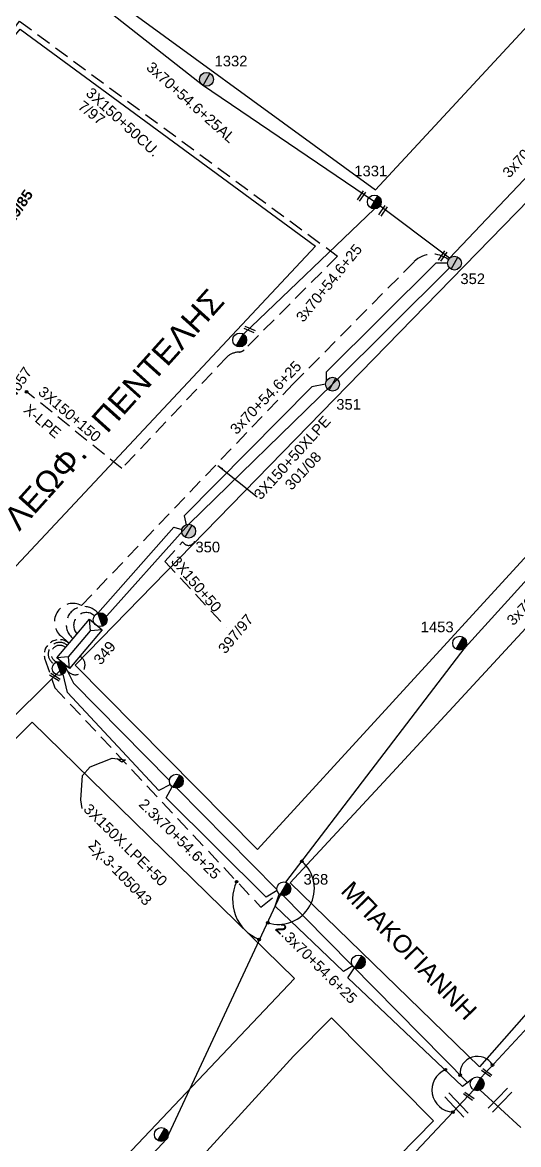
# Model space of a CAD drawing. Header units: millimetres. Extents: x -2449 to 9266, y 48 to 3905.
# Drawn here: x 7677.2 to 7761.5, y 3394.4 to 3585 of the extents above; entities that cross this region are included whole.
import ezdxf

# ---------------------------------------------------------------- set-up
doc = ezdxf.new("R2010")
doc.units = ezdxf.units.MM
doc.linetypes.add('DASHED', pattern=[19.05, 12.7, -6.35])
for name, color, linetype in [('Άγνωστα', 7, 'Continuous'), ('Γυμνά εναέρια ΧΤ και ΦΟΠ (3Φ)   4x50+16AL', 7, 'Continuous'), ('Επιγραφές - Σχήματα', 7, 'Continuous'), ('Καλώδια ΧΤ   3x150+50CU', 7, 'DASHED'), ('Μηχανική τομή', 7, 'Continuous'), ('Στύλος Ξύλινος', 7, 'Continuous'), ('Στύλος Ξύλινος @ 1', 7, 'Continuous'), ('Στύλος ΦΜ', 7, 'Continuous'), ('Στύλος ΦΜ @ 1', 7, 'Continuous'), ('Συνδέσεις', 7, 'Continuous'), ('Συνεστραμμένα ΧΤ   3x70+54.6+25 AL', 7, 'SYN_LINE'), ('Υποσταθμός εναέριος 2 στύλων', 7, 'Continuous'), ('Υποσταθμός πόλεως', 7, 'Continuous'), ('Υπόβαθρο ΔΕΗ', 7, 'Continuous'), ('Υπόγεια Καλώδια Δικτύου ΧΤ   .075', 7, 'DASHED')]:
    doc.layers.add(name, color=color, linetype=linetype)
doc.styles.add('arial', font='arial.ttf')
doc.styles.get("Standard").update_dxf_attribs({"font": 'arial.ttf'})
doc.linetypes.add('SYN_LINE', pattern='A,0.5,-0.0001,["/\\/\\/\\/",Standard,S=0.1,R=0,X=0,Y=-0.05],-0.25', length=0.7501)
doc.dimstyles.new('ISO-25', dxfattribs={"dimtxt": 2.5, "dimasz": 2.5, "dimexe": 1.25, "dimexo": 0.625, "dimtad": 1, "dimtxsty": 'Standard', "dimcen": 2.5, "dimadec": 0, "dimazin": 0, "dimtfac": 1, "dimtmove": 0, "dimatfit": 3, "dimfxl": 0, "dimarcsym": 0})

# ---------------------------------------------------------------- blocks, each defined once
blk = doc.blocks.new('ΥΠΑΡΧΩΝ ΤΣΙΜΕΝΤΕΝΙΟΣ ΣΤΥΛΟΣ')
at = {"layer": 'Στύλος ΦΜ'}
blk.add_hatch(color=7, dxfattribs=at).paths.add_polyline_path([(-1.29, -2.28, 0.574793), (2.62, 0, 0.268822), (1.3, 2.27)])
at = {"layer": 'Στύλος ΦΜ', "color": 7}
blk.add_line((-1.29, -2.28), (1.3, 2.27), dxfattribs=at)
blk.add_circle((0, 0), 2.62, dxfattribs=at)
at = {"layer": 'Στύλος ΦΜ', "flags": 4}
for tag, p in [('ΑΡΙΘΜΟΣ', (-4.68, 8.05)), ('ΤΥΠΟΣ', (-4.91, 3.03))]:
    blk.add_attdef(tag, p, '', height=4, dxfattribs=at)
blk = doc.blocks.new('ΥΠΑΡΧΩΝ ΞΥΛΙΝΟΣ ΣΤΥΛΟΣ')
at = {"layer": 'Στύλος Ξύλινος'}
h = blk.add_hatch(color=7, dxfattribs=at)
h.paths.add_polyline_path([(-2.62, 0, 0.270008), (-1.29, -2.28), (1.3, 2.27, 0.576266)])
h.paths.add_polyline_path([(-1.29, -2.28, 0.574793), (2.62, 0, 0.268822), (1.3, 2.27)])
at = {"layer": 'Στύλος Ξύλινος', "color": 7}
blk.add_line((-1.29, -2.28), (1.3, 2.27), dxfattribs=at)
blk.add_circle((0, 0), 2.62, dxfattribs=at)
at = {"layer": 'Στύλος Ξύλινος', "flags": 4}
for tag, p in [('ΑΡΙΘΜΟΣ', (-4.91, 8.6)), ('ΤΥΠΟΣ', (-4.85, 3.39))]:
    blk.add_attdef(tag, p, '', height=4, dxfattribs=at)
blk = doc.blocks.new('ΥΠΟΣΤΑΘΜΟΣ ΕΝΑΕΡΙΟΣ ΕΠΙ 2 ΣΤΥΛΩΝ')
at = {"layer": 'Υποσταθμός εναέριος 2 στύλων', "linetype": 'Continuous'}
for points in [[(-11.97, -2.11, 0.574793), (-8.45, -0.07, 0.268822), (-9.64, 1.98)], [(9.68, -2.15, 0.574793), (13.19, -0.1, 0.268822), (12.01, 1.95)]]:
    blk.add_hatch(color=256, dxfattribs=at).paths.add_polyline_path(points)
for p, q in [((-11.97, -2.11), (-9.64, 1.98)), ((9.68, -2.15), (12.01, 1.95))]:
    blk.add_line(p, q, dxfattribs=at)
for centre in [(-10.81, -0.07), (10.84, -0.1)]:
    blk.add_circle(centre, 2.36, dxfattribs=at)
at = {"layer": 'Υποσταθμός πόλεως', "linetype": 'Continuous', "ltscale": 40}
blk.add_lwpolyline([(-8.57, 2.82), (8.57, 2.82), (8.57, -2.82), (-8.57, -2.82)], close=True, dxfattribs=at)
for points in [[(-5.75, 0), (-8.57, 2.82)], [(-8.57, -2.82), (-5.75, 0)], [(-5.75, 0), (5.75, 0)], [(5.75, 0), (8.57, 2.82)], [(8.57, -2.82), (5.75, 0)]]:
    blk.add_lwpolyline(points, dxfattribs=at)
at = {"layer": 'Υποσταθμός εναέριος 2 στύλων', "ltscale": 40, "flags": 1}
for tag, p in [('ΜΕΤΑΣΧΗΜΑΤΙΣΜΟΣ', (14.09, 2.51)), ('ΙΣΧΥΣ', (14.07, -0.28)), ('ΑΡΙΘΜΟΣ', (14.19, -3))]:
    blk.add_attdef(tag, p, '', height=1.8, dxfattribs=at)
blk = doc.blocks.new('ΜΗΧΑΝΙΚΗ ΤΟΜΗ')
at = {"layer": 'Μηχανική τομή', "ltscale": 40}
for p, q in [((-1.89, 0.78), (1.89, 0.78)), ((1.89, 0), (-1.89, 0))]:
    blk.add_line(p, q, dxfattribs=at)
blk = doc.blocks.new('_ΣΥΝΔΕΣΗ')
at = {"layer": 'Συνδέσεις', "linetype": 'SYN_LINE', "ltscale": 40}
blk.add_hatch(color=256, dxfattribs=at).paths.add_polyline_path([(0.5, -0.01, 1), (-0.5, -0.01, 1)])
at = {"layer": 'Συνδέσεις'}
blk.add_circle((0, -0.01), 0.5, dxfattribs=at)

msp = doc.modelspace()

# ---------------------------------------------------------------- linework, layer by layer
at = {"layer": 'Άγνωστα', "color": 151, "linetype": 'SYN_LINE', "ltscale": 20}
msp.add_lwpolyline([(7749.79, 3543.31), (7729.91, 3523.55), (7705.48, 3499.77), (7690.61, 3483.12)], dxfattribs=at)
at = {"layer": 'Άγνωστα', "color": 5, "linetype": 'DASHED', "ltscale": 0.2}
for points in [[(7701.43, 3493.45), (7704.45, 3496.79)], [(7701.43, 3493.45), (7711.85, 3482.28)]]:
    msp.add_lwpolyline(points, dxfattribs=at)
at = {"layer": 'Άγνωστα', "color": 85, "linetype": 'DASHED', "ltscale": 0.2}
msp.add_lwpolyline([(7685.85, 3480.36), (7685.85, 3480.36, -1.124868), (7690.05, 3484.67, -1.516603)], format="xyb", dxfattribs=at)
at = {"layer": 'Άγνωστα', "color": 151, "linetype": 'DASHED', "ltscale": 0.2}
msp.add_lwpolyline([(7689.48, 3484.23, 0.957052), (7686.52, 3481.15)], format="xyb", dxfattribs=at)
at = {"layer": 'Άγνωστα', "color": 5, "linetype": 'SYN_LINE', "ltscale": 20}
msp.add_lwpolyline([(7689.74, 3482.67), (7689.63, 3482.71)], dxfattribs=at)
at = {"layer": 'Άγνωστα', "color": 173, "linetype": 'SYN_LINE', "ltscale": 20}
msp.add_lwpolyline([(7753.7, 3405.6), (7751.98, 3404.29), (7732.51, 3422.74), (7733.66, 3424.46)], dxfattribs=at)
at = {"layer": 'Άγνωστα', "color": 5, "linetype": 'DASHED', "ltscale": 0.2}
msp.add_arc((7705.46, 3497.34), 1.15, 208.8024, 30.4224, dxfattribs=at)
at = {"layer": 'Γυμνά εναέρια ΧΤ και ΦΟΠ (3Φ)   4x50+16AL', "color": 30, "ltscale": 0.2}
msp.add_lwpolyline([(7638.61, 3331.23), (7671.88, 3363.35), (7701.69, 3395.33), (7721.05, 3436.83)], dxfattribs=at)
at = {"layer": 'Επιγραφές - Σχήματα', "linetype": 'Continuous', "ltscale": 0.2}
msp.add_lwpolyline([(7687.37, 3451.52), (7687.15, 3452.97), (7687.44, 3457.12), (7688.75, 3458.58), (7692.47, 3460.04), (7694.73, 3459.75), (7694.14, 3459.38), (7693.34, 3459.96)], dxfattribs=at)
at = {"layer": 'Επιγραφές - Σχήματα', "color": 27, "linetype": 'DASHED', "ltscale": 0.2}
msp.add_arc((7683.56, 3477.76), 1.95, 46.7109, 240.027, dxfattribs=at)
at = {"layer": 'Επιγραφές - Σχήματα', "color": 173, "linetype": 'DASHED', "ltscale": 0.2}
msp.add_arc((7683.56, 3477.76), 1.45, 46.7109, 250.0108, dxfattribs=at)
at = {"layer": 'Επιγραφές - Σχήματα', "color": 2, "linetype": 'DASHED', "ltscale": 0.2}
msp.add_arc((7686.2, 3475.89), 1.67, 201.5091, 61.3527, dxfattribs=at)
at = {"layer": 'Επιγραφές - Σχήματα', "linetype": 'Continuous', "ltscale": 0.2}
for centre, radius, start, end in [((7720.72, 3437.92), 6.11, 252.7726, 49.18), ((7720.22, 3435.99), 7.28, 154.9917, 247.4757), ((7754.54, 3406.44), 2.97, 30.2027, 184.2276), ((7750.58, 3403.69), 3.77, 113.2609, 266.6462)]:
    msp.add_arc(centre, radius, start, end, dxfattribs=at)
at = {"layer": 'Καλώδια ΧΤ   3x150+50CU', "color": 2, "ltscale": 0.2}
msp.add_lwpolyline([(7668.66, 3584.93), (7673.39, 3580.69), (7676.71, 3585.23), (7730.77, 3545.3), (7714.9, 3529.4, -0.18827), (7714.04, 3529.02, 0.159092), (7712.07, 3528.29), (7694.14, 3509.25)], format="xyb", dxfattribs=at)
msp.add_lwpolyline([(7694.14, 3509.25), (7677.94, 3522.25)], dxfattribs=at)
at = {"layer": 'Συνεστραμμένα ΧΤ   3x70+54.6+25 AL', "color": 6, "ltscale": 20}
for p, q in [((7707.84, 3574.36), (7678.41, 3597.46)), ((7737.03, 3554.51), (7707.84, 3574.36)), ((7749.78, 3544.94), (7737.03, 3554.51)), ((7714.77, 3532.06), (7737.03, 3553.33))]:
    msp.add_line(p, q, dxfattribs=at)
at = {"layer": 'Συνεστραμμένα ΧΤ   3x70+54.6+25 AL', "color": 30, "ltscale": 20}
for p, q in [((7752.47, 3478.86), (7778.71, 3507.81)), ((7721.98, 3438.98), (7752.47, 3478.86))]:
    msp.add_line(p, q, dxfattribs=at)
at = {"layer": 'Συνεστραμμένα ΧΤ   3x70+54.6+25 AL', "color": 85, "linetype": 'SYN_LINE', "ltscale": 20}
for points in [[(7824.06, 3621.42), (7798.76, 3598.02), (7775.13, 3571.6), (7749.78, 3544.94)], [(7749.45, 3544.13), (7747.49, 3544.13), (7728.82, 3525.58), (7728.83, 3524.01)], [(7728.73, 3523.55), (7726.41, 3523.14), (7704.71, 3501.18), (7705.05, 3499.69)], [(7690.05, 3484.67), (7702.93, 3499.26), (7704.34, 3498.89)]]:
    msp.add_lwpolyline(points, dxfattribs=at)
at = {"layer": 'Συνεστραμμένα ΧΤ   3x70+54.6+25 AL', "color": 27, "linetype": 'SYN_LINE', "ltscale": 20}
for points in [[(7834.89, 3495.4), (7806.93, 3465.33), (7779.39, 3431.93), (7755.09, 3405.77)], [(7684.64, 3475.27), (7685.93, 3472.76), (7702.2, 3456.27)], [(7703.48, 3454.97), (7720.46, 3437.77)], [(7721.17, 3437.04), (7752.84, 3404.95), (7753.7, 3405.6)]]:
    msp.add_lwpolyline(points, dxfattribs=at)
at = {"layer": 'Συνεστραμμένα ΧΤ   3x70+54.6+25 AL', "color": 2, "linetype": 'SYN_LINE', "ltscale": 20}
msp.add_lwpolyline([(7628.15, 3418.2), (7652.31, 3443.88), (7683.62, 3474.96)], dxfattribs=at)
at = {"layer": 'Συνεστραμμένα ΧΤ   3x70+54.6+25 AL', "color": 173, "linetype": 'SYN_LINE', "ltscale": 20}
for points in [[(7702.36, 3455.55), (7700.43, 3454.53), (7684.87, 3471.19), (7684.13, 3474.32)], [(7720.49, 3437.57), (7718.64, 3436.47), (7701.67, 3453.31), (7702.67, 3455.2)], [(7733.35, 3424.76), (7731.79, 3423.79), (7720.16, 3434.91), (7720.86, 3436.96)], [(7753.92, 3403.72), (7712.16, 3359.34), (7694.25, 3340.64), (7679.59, 3326.8), (7663.95, 3311.38), (7642.6, 3291.45)]]:
    msp.add_lwpolyline(points, dxfattribs=at)
at = {"layer": 'Συνεστραμμένα ΧΤ   3x70+54.6+25 AL', "color": 30, "linetype": 'SYN_LINE', "ltscale": 10}
msp.add_lwpolyline([(7755.02, 3403.69), (7761.94, 3397.3)], dxfattribs=at)
at = {"layer": 'Υπόβαθρο ΔΕΗ'}
for points in [[(7761.52, 3676.54), (7724.66, 3640), (7685.72, 3594.09), (7737.23, 3556.57)], [(7737.23, 3556.57), (7808.63, 3633.6), (7761.52, 3676.54)], [(7717.16, 3444.56), (7854.8, 3594.73), (7824.68, 3620.05), (7776.57, 3568.49), (7686.19, 3475.85), (7717.16, 3444.56)], [(7891.52, 3562.63), (7754.87, 3407.6), (7722.72, 3438.9), (7740.78, 3458.37), (7764.14, 3483.59), (7794.22, 3516.06), (7823.35, 3547.51), (7848.06, 3574.19), (7861.76, 3588.73), (7891.45, 3562.56)], [(7597.47, 3490.89), (7646.15, 3546.62), (7676.85, 3583.87), (7727.02, 3546.98), (7636.91, 3450.86), (7597.47, 3490.89)], [(7625.17, 3319.04), (7723.45, 3422.65), (7678.86, 3466.15), (7577.72, 3364.64), (7625.17, 3319.04)], [(7648.18, 3297.78), (7631.23, 3313.61), (7671.61, 3354.73), (7701.46, 3385.57), (7723.27, 3409.44), (7729.74, 3415.95), (7747.09, 3398.45), (7648.18, 3297.78)]]:
    msp.add_lwpolyline(points, dxfattribs=at)
at = {"layer": 'Υπόγεια Καλώδια Δικτύου ΧΤ   .075', "linetype": 'DASHED', "ltscale": 0.2}
msp.add_lwpolyline([(7685.17, 3479.56), (7683.7, 3480.87, -0.886986), (7687.26, 3485.95), (7723.23, 3523.6), (7743.79, 3544.36, -0.382775), (7749.6, 3544.7)], format="xyb", dxfattribs=at)
at = {"layer": 'Υπόγεια Καλώδια Δικτύου ΧΤ   .075', "color": 30, "linetype": 'DASHED', "ltscale": 0.1}
msp.add_lwpolyline([(7685.17, 3479.55), (7684.89, 3479.76, 0.672709), (7680.99, 3477.05)], format="xyb", dxfattribs=at)
at = {"layer": 'Υπόγεια Καλώδια Δικτύου ΧΤ   .075', "color": 30, "linetype": 'DASHED', "ltscale": 0.2}
msp.add_lwpolyline([(7680.99, 3477.05), (7682.72, 3472.01), (7717.75, 3434.75), (7720.71, 3437.12)], dxfattribs=at)

# ---------------------------------------------------------------- block references
at = {"layer": 'Μηχανική τομή'}
for p, xscale, yscale, zscale, rotation in [((7734.67, 3555.64), 0.4999999999999997, 0.4999999999999997, 0.4999999999999997, 235.5987882053967), ((7738.33, 3553.11), 0.4999999999999995, 0.4999999999999995, 0.4999999999999995, 235.5987882053967), ((7748.48, 3545.43), 0.4999999999999995, 0.4999999999999995, 0.4999999999999995, 235.5987882053967), ((7715.76, 3532.67), 0.500000000000095, 0.500000000000095, 0.500000000000095, 336.9104111971598), ((7682.86, 3473.96), 0.4999999999999989, 0.4999999999999989, 0.4999999999999989, 147.6911446665368), ((7756.2, 3406.79), 0.4999999999999625, 0.4999999999999625, 0.4999999999999625, 144.2579362798099), ((7758.02, 3402.31), 1.249999999999998, 1.249999999999998, 1.249999999999998, 225.9120429573086), ((7751.31, 3401.48), 1.249999999999952, 1.249999999999952, 1.249999999999952, 133.5585166111562), ((7753.19, 3402.79), 0.4999999999999625, 0.4999999999999625, 0.4999999999999625, 144.2579362798099)]:
    msp.add_blockref('ΜΗΧΑΝΙΚΗ ΤΟΜΗ', p, dxfattribs=dict(at, xscale=xscale, yscale=yscale, zscale=zscale, rotation=rotation))
at = {"layer": 'Στύλος Ξύλινος @ 1', "ltscale": 40}
ref = msp.add_blockref('ΥΠΑΡΧΩΝ ΞΥΛΙΝΟΣ ΣΤΥΛΟΣ', (7708.51, 3575.33), dxfattribs=dict(at, xscale=0.4499999999998181, yscale=0.4499999999998181, zscale=0.4499999999998181))
ref.add_attrib('ΑΡΙΘΜΟΣ', '1332', (7709.87, 3577.54), dxfattribs={"layer": 'Στύλος Ξύλινος', "height": 1.8, "flags": 4})
ref = msp.add_blockref('ΥΠΑΡΧΩΝ ΞΥΛΙΝΟΣ ΣΤΥΛΟΣ', (7750.63, 3544.13), dxfattribs=dict(at, xscale=0.4499999999998181, yscale=0.4499999999998181, zscale=0.4499999999998181))
ref.add_attrib('ΑΡΙΘΜΟΣ', '352', (7751.64, 3540.56), dxfattribs={"layer": 'Στύλος Ξύλινος', "height": 1.8, "flags": 4})
ref = msp.add_blockref('ΥΠΑΡΧΩΝ ΞΥΛΙΝΟΣ ΣΤΥΛΟΣ', (7729.91, 3523.55), dxfattribs=dict(at, xscale=0.4499999999998181, yscale=0.4499999999998181, zscale=0.4499999999998181))
ref.add_attrib('ΑΡΙΘΜΟΣ', '351', (7730.55, 3519.24), dxfattribs={"layer": 'Στύλος Ξύλινος', "height": 1.8, "flags": 4})
ref = msp.add_blockref('ΥΠΑΡΧΩΝ ΞΥΛΙΝΟΣ ΣΤΥΛΟΣ', (7705.48, 3498.59), dxfattribs=dict(at, xscale=0.4499999999998181, yscale=0.4499999999998181, zscale=0.4499999999998181))
ref.add_attrib('ΑΡΙΘΜΟΣ', '350', (7706.62, 3495), dxfattribs={"layer": 'Στύλος Ξύλινος', "height": 1.8, "flags": 4})
at = {"layer": 'Στύλος ΦΜ @ 1', "ltscale": 40}
ref = msp.add_blockref('ΥΠΑΡΧΩΝ ΤΣΙΜΕΝΤΕΝΙΟΣ ΣΤΥΛΟΣ', (7737.03, 3554.51), dxfattribs=dict(at, xscale=0.4499999999998181, yscale=0.4499999999998181, zscale=0.4499999999998181))
ref.add_attrib('ΑΡΙΘΜΟΣ', '1331', (7733.62, 3558.87), dxfattribs={"layer": 'Στύλος ΦΜ', "height": 1.8, "flags": 4})
at = {"layer": 'Στύλος ΦΜ @ 1', "ltscale": 40, "xscale": 0.4499999999998181, "yscale": 0.4499999999998181, "zscale": 0.4499999999998181}
for p in [(7714.15, 3531.06), (7703.38, 3456.14), (7734.31, 3425.44), (7754.5, 3404.74), (7700.83, 3396.13)]:
    msp.add_blockref('ΥΠΑΡΧΩΝ ΤΣΙΜΕΝΤΕΝΙΟΣ ΣΤΥΛΟΣ', p, dxfattribs=at)
at = {"layer": 'Στύλος ΦΜ @ 1', "ltscale": 40}
ref = msp.add_blockref('ΥΠΑΡΧΩΝ ΤΣΙΜΕΝΤΕΝΙΟΣ ΣΤΥΛΟΣ', (7751.53, 3479.57), dxfattribs=dict(at, xscale=0.4499999999998181, yscale=0.4499999999998181, zscale=0.4499999999998181))
ref.add_attrib('ΤΥΠΟΣ', '1453', (7744.9, 3481.44), dxfattribs={"layer": 'Στύλος ΦΜ', "height": 1.8, "flags": 4})
ref = msp.add_blockref('ΥΠΑΡΧΩΝ ΤΣΙΜΕΝΤΕΝΙΟΣ ΣΤΥΛΟΣ', (7721.63, 3437.85), dxfattribs=dict(at, xscale=0.4499999999998181, yscale=0.4499999999998181, zscale=0.4499999999998181))
ref.add_attrib('ΑΡΙΘΜΟΣ', '368', (7724.99, 3438.58), dxfattribs={"layer": 'Στύλος ΦΜ', "height": 1.8, "flags": 4})
at = {"layer": 'Συνδέσεις', "xscale": 0.4500000000000455, "yscale": 0.4500000000000455, "zscale": 0.4500000000000455}
for p in [(7677.94, 3522.26), (7724.71, 3442.54), (7713.62, 3439.08), (7718.91, 3432.09), (7717.43, 3429.27), (7749.09, 3407.15), (7757.1, 3407.94), (7751.58, 3406.23), (7750.36, 3399.94)]:
    msp.add_blockref('_ΣΥΝΔΕΣΗ', p, dxfattribs=at)
at = {"layer": 'Υποσταθμός εναέριος 2 στύλων', "xscale": 0.4999999999999999, "yscale": 0.4999999999999999, "zscale": 0.4999999999999999, "rotation": 49.88777377121875}
msp.add_blockref('ΥΠΟΣΤΑΘΜΟΣ ΕΝΑΕΡΙΟΣ ΕΠΙ 2 ΣΤΥΛΩΝ', (7686.92, 3479.45), dxfattribs=at)

# ---------------------------------------------------------------- texts
at = {"layer": 'Άγνωστα', "linetype": 'SYN_LINE', "ltscale": 20, "char_height": 1.8, "width": 69.1904, "attachment_point": 1, "style": 'arial'}
for s, insert, rotation in [('3X150+150', (7680.91, 3523.36), 319.6935), ('X-LPE', (7678.44, 3520.33), 319.6935), ('3X150+50XLPE', (7716.39, 3505.01), 48.0303), ('3X150+50', (7703.7, 3494.58), 310.6603), ('3X150X.LPE+50', (7688.72, 3452.51), 315.4671)]:
    msp.add_mtext(s, dxfattribs=dict(at, insert=insert, rotation=rotation))
at = {"layer": 'Επιγραφές - Σχήματα', "linetype": 'SYN_LINE', "ltscale": 20, "char_height": 1.8, "width": 69.1904, "attachment_point": 1, "style": 'arial'}
for s, insert, rotation in [('7/97', (7687.59, 3571.87), 322.3027), ('{\\fArial|b1|i0|c0|p34;229/85}', (7673.36, 3550.43), 56.2089), ('Nο57', (7674.12, 3521.69), 56.2089), ('301/08', (7721.64, 3506.65), 47.3152), ('397/97', (7710.32, 3478.79), 50.2688), ('349', (7689.15, 3476.89), 50.2688), ('Σχ.3-105043', (7689.59, 3446.35), 313.7356)]:
    msp.add_mtext(s, dxfattribs=dict(at, insert=insert, rotation=rotation))
at = {"layer": 'Επιγραφές - Σχήματα', "attachment_point": 1}
for s, insert, char_height, width, rotation in [('\\pt128;ΛΕΩΦ.   ΠΕΝΤΕΛΗΣ', (7673.72, 3501.15), 4, 157.7424, 48.0145), ('\\PΜΠΑΚΟΓΙΑΝΝΗ', (7736.91, 3442.92), 3, 153.2799, 314.1035)]:
    msp.add_mtext(s, dxfattribs=dict(at, insert=insert, char_height=char_height, width=width, rotation=rotation))
at = {"layer": 'Καλώδια ΧΤ   3x150+50CU', "ltscale": 40, "insert": (7689.08, 3574.11), "char_height": 1.8, "width": 69.1904, "attachment_point": 1, "rotation": 317.5086, "style": 'arial'}
msp.add_mtext('3X150+50CU.', dxfattribs=at)
at = {"layer": 'Συνεστραμμένα ΧΤ   3x70+54.6+25 AL', "style": 'arial'}
for rotation, p in [(318.2152, (7698.13, 3577.15)), (46.045, (7760.62, 3482.43))]:
    msp.add_text('3x70+54.6+25AL', height=1.8, rotation=rotation, dxfattribs=at).set_placement(p)
at = {"layer": 'Συνεστραμμένα ΧΤ   3x70+54.6+25 AL', "linetype": 'SYN_LINE', "ltscale": 20, "char_height": 1.8, "width": 69.1904, "attachment_point": 1, "style": 'arial'}
for s, insert, rotation in [('3x70+54.6+25', (7758.62, 3559.68), 47.2148), ('3x70+54.6+25', (7723.55, 3535.07), 50.9659), ('3x70+54.6+25', (7712.32, 3516.14), 45.9908), ('2.3x70+54.6+25', (7698.12, 3453.35), 315.4671), ('{\\fArial|b1|i0|c161|p34;2}.3x70+54.6+25', (7721.33, 3432.22), 315.4671)]:
    msp.add_mtext(s, dxfattribs=dict(at, insert=insert, rotation=rotation))

# ---------------------------------------------------------------- leaders
at = {"layer": 'Επιγραφές - Σχήματα', "ltscale": 40}
msp.add_leader([(7710.45, 3509.77), (7717.13, 3504.45)], dimstyle='ISO-25', override={"dimasz": 1, "dimtad": 0}, dxfattribs=at)

doc.saveas('drawing.dxf')
